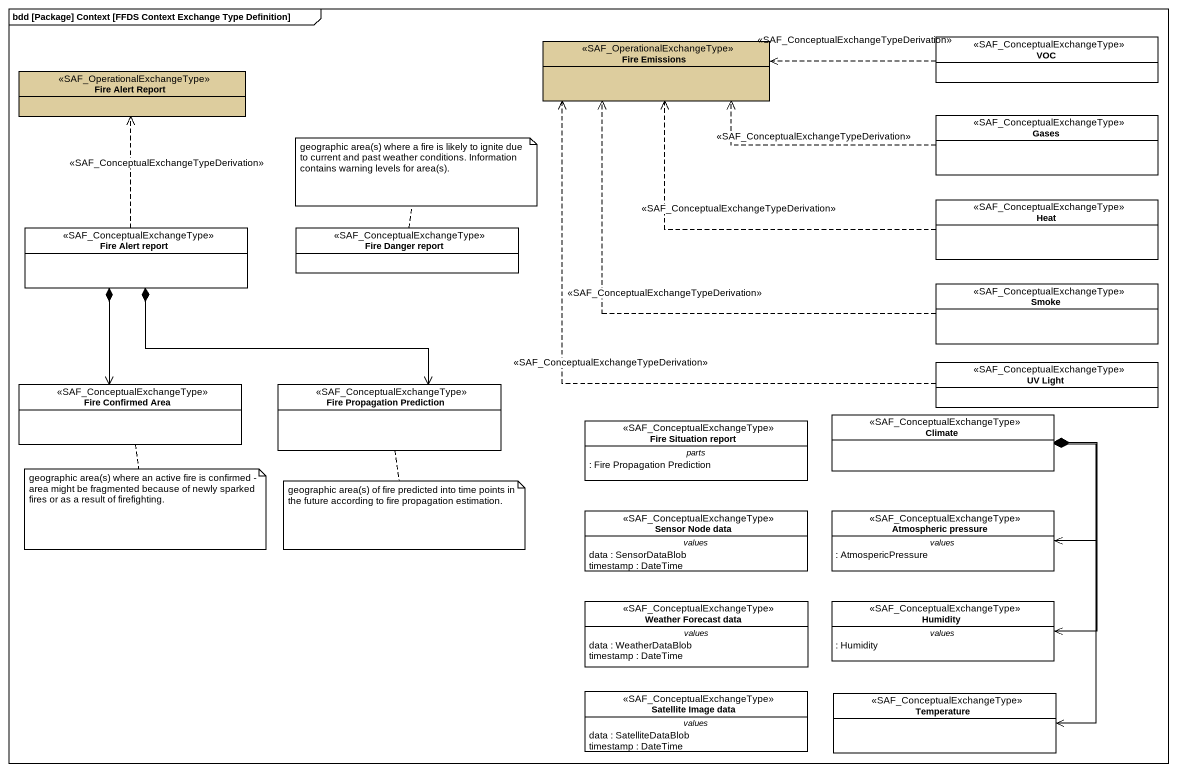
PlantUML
@startuml
mainframe bdd [Package] Context [FFDS Context Exchange Type Definition]
hide circle
hide empty members
class "Fire Emissions" as Fire_Emissions <<SAF_OperationalExchangeType>> #DDCD9E
class VOC <<SAF_ConceptualExchangeType>>
class "Fire Alert Report" as Fire_Alert_Report <<SAF_OperationalExchangeType>> #DDCD9E
class Gases <<SAF_ConceptualExchangeType>>
class Heat <<SAF_ConceptualExchangeType>>
class "Fire Alert report" as Fire_Alert_report <<SAF_ConceptualExchangeType>>
class "Fire Danger report" as Fire_Danger_report <<SAF_ConceptualExchangeType>>
class Smoke <<SAF_ConceptualExchangeType>>
class "UV Light" as UV_Light <<SAF_ConceptualExchangeType>>
class "Fire Confirmed Area" as Fire_Confirmed_Area <<SAF_ConceptualExchangeType>>
class "Fire Propagation Prediction" as Fire_Propagation_Prediction <<SAF_ConceptualExchangeType>>
class "Fire Situation report" as Fire_Situation_report <<SAF_ConceptualExchangeType>> {
  -- parts --
  : Fire Propagation Prediction
}
class Climate <<SAF_ConceptualExchangeType>>
class "Sensor Node data" as Sensor_Node_data <<SAF_ConceptualExchangeType>> {
  -- values --
  data : SensorDataBlob
  timestamp : DateTime
}
class "Atmospheric pressure" as Atmospheric_pressure <<SAF_ConceptualExchangeType>> {
  -- values --
  : AtmospericPressure
}
class "Weather Forecast data" as Weather_Forecast_data <<SAF_ConceptualExchangeType>> {
  -- values --
  data : WeatherDataBlob
  timestamp : DateTime
}
class Humidity <<SAF_ConceptualExchangeType>> {
  -- values --
  : Humidity
}
class "Satellite Image data" as Satellite_Image_data <<SAF_ConceptualExchangeType>> {
  -- values --
  data : SatelliteDataBlob
  timestamp : DateTime
}
class Temperature <<SAF_ConceptualExchangeType>>
VOC .left.> Fire_Emissions : <<SAF_ConceptualExchangeTypeDerivation>>
Gases .left.> Fire_Emissions : <<SAF_ConceptualExchangeTypeDerivation>>
Heat .left.> Fire_Emissions : <<SAF_ConceptualExchangeTypeDerivation>>
Fire_Alert_report .up.> Fire_Alert_Report : <<SAF_ConceptualExchangeTypeDerivation>>
Fire_Alert_report *--> Fire_Confirmed_Area
Fire_Alert_report *--> Fire_Propagation_Prediction
Smoke .up.> Fire_Emissions : <<SAF_ConceptualExchangeTypeDerivation>>
UV_Light .up.> Fire_Emissions : <<SAF_ConceptualExchangeTypeDerivation>>
Climate *--> Atmospheric_pressure
Climate *--> Humidity
Climate *--> Temperature
note top of Fire_Danger_report : geographic area(s) where a fire is likely to ignite due to current and past weather conditions. Information contains warning levels for area(s).
note bottom of Fire_Confirmed_Area : geographic area(s) where an active fire is confirmed - area might be fragmented because of newly sparked fires or as a result of firefighting.
note bottom of Fire_Propagation_Prediction : geographic area(s) of fire predicted into time points in the future according to fire propagation estimation.
@enduml
